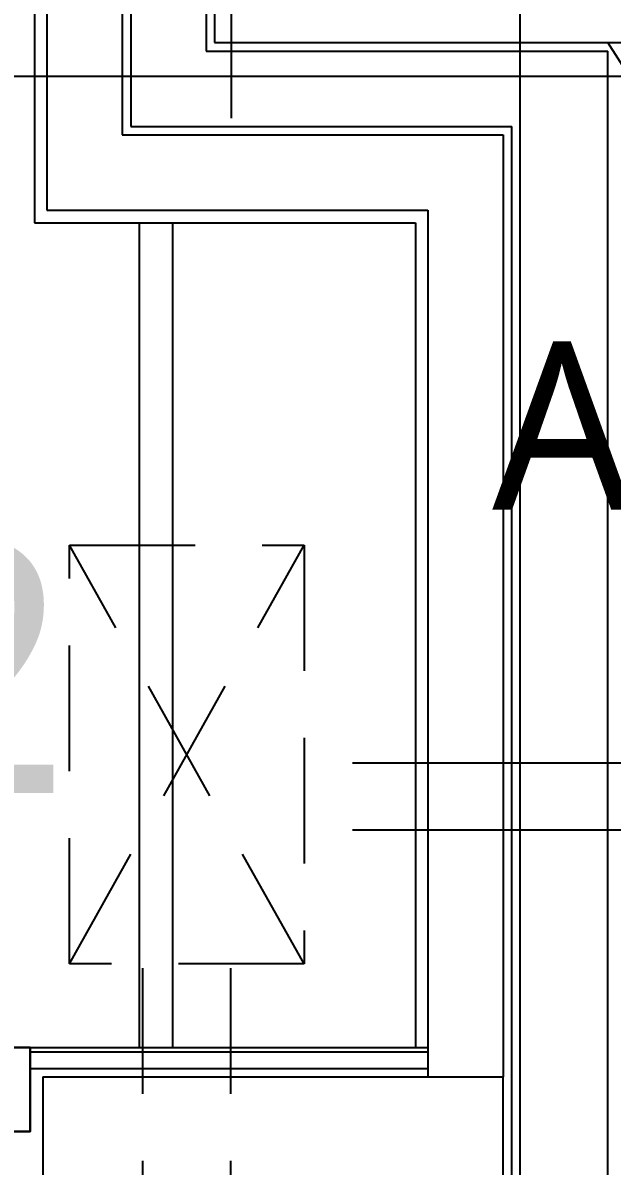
# Model space of a CAD drawing. Header units: millimetres. Extents: x 6886222 to 6919728, y 230959 to 276095.
# Drawn here: x 6908109 to 6908813, y 242998 to 244363 of the extents above; entities that cross this region are included whole.
import ezdxf
from ezdxf.enums import TextEntityAlignment as Align
from ezdxf.xclip import XClip

# ---------------------------------------------------------------- set-up
doc = ezdxf.new("R2010")
doc.units = ezdxf.units.MM
doc.header["$LTSCALE"] = 100
doc.header["$XCLIPFRAME"] = 2
doc.linetypes.add('U-74D-EX$0$CEN', pattern=[62, 60, -1, 0, -1])
doc.linetypes.add('U-74D-EX$0$HID', pattern=[2.3, 1.5, -0.8])
for name, color, linetype in [('BP', 7, 'Continuous'), ('TEXT', 2, 'Continuous'), ('U-74D-EX$0$CEN', 1, 'U-74D-EX$0$CEN'), ('U-74D-EX$0$CON', 2, 'Continuous'), ('U-74D-EX$0$ELE', 6, 'Continuous'), ('U-74D-EX$0$FIN', 5, 'Continuous'), ('U-74D-EX$0$FUR_미설치가구', 8, 'U-74D-EX$0$HID'), ('U-74D-EX$0$INSUL_line', 8, 'Continuous'), ('U-74D-EX$0$OPEN', 1, 'U-74D-EX$0$HID'), ('U-74D-EX$0$WAL', 3, 'Continuous'), ('U-74D-EX$0$WIN', 4, 'Continuous')]:
    doc.layers.add(name, color=color, linetype=linetype)
doc.layers.add('U-74D-EX$0$MC', color=152, linetype='Continuous', plot=False)
doc.styles.add('맑은 고딕', font='')
doc.styles.get('맑은 고딕').set_extended_font_data('Malgun Gothic')

# ---------------------------------------------------------------- blocks, each defined once
blk = doc.blocks.new('U-74D-EX$0$WIN_1_600')
at = {"layer": 'U-74D-EX$0$WIN', "color": 8}
for p, q in [((-250, -40), (250, -40)), ((-250, -60), (250, -60))]:
    blk.add_line(p, q, dxfattribs=at)
at = {"layer": 'U-74D-EX$0$WIN'}
for points in [[(-300, -100), (-250, -100), (-250, 0), (-300, 0)], [(-300, 0), (300, 0), (300, -100), (-300, -100)], [(250, -100), (300, -100), (300, 0), (250, 0)]]:
    blk.add_lwpolyline(points, close=True, dxfattribs=at)
blk = doc.blocks.new('U-74D-EX$0$A$Cd8f55ee0')
at = {"layer": 'U-74D-EX$0$FUR_미설치가구'}
for p, q in [((-192.5, 375), (-192.5, 390)), ((-192.5, 390), (-82.5, 390)), ((-192.5, 375), (-192.5, 390)), ((-82.5, 390), (-82.5, 375)), ((-82.5, 390), (-82.5, 375)), ((-197, 375), (-82, 375)), ((-217, 355), (-217, 335)), ((-217, 355), (-217, 335)), ((-62, 355), (-62, 335)), ((-62, 335), (-217, 335)), ((-62, 335), (-217, 335)), ((-192.5, 335), (-192.5, -50)), ((-87.5, 335), (-87.5, -50)), ((-280, -50), (0, -550)), ((0, -50), (-280, -550))]:
    blk.add_line(p, q, dxfattribs=at)
blk.add_lwpolyline([(-280, -550), (0, -550), (0, -50), (-280, -50)], close=True, dxfattribs=at)
for centre, radius, start, end in [((-137.5, 399.2), 55.8, 350.4727, 189.5273), ((-197, 355), 20, 90, 180), ((-197, 355), 20, 90, 180), ((-82, 355), 20, 0, 90)]:
    blk.add_arc(centre, radius, start, end, dxfattribs=at)
blk = doc.blocks.new('U-74D-EX')
at = {"layer": 'U-74D-EX$0$CEN'}
for p, q in [((-3120, -1925), (-4320, -1925)), ((-5090, -2190), (-5090, -3255)), ((-9310, -2390), (-3920, -2390))]:
    blk.add_line(p, q, dxfattribs=at)
at = {"layer": 'U-74D-EX$0$CON'}
for p, q in [((-5465, -1820), (-5715, -1820)), ((-5465, -1820), (-5465, -2370)), ((-4230, -2025), (-4230, -4275)), ((-4020, -2025), (-4230, -2025)), ((-8560, -2370), (-5465, -2370))]:
    blk.add_line(p, q, dxfattribs=at)
at = {"layer": 'U-74D-EX$0$ELE'}
for p, q in [((-4445, -1935), (-5430, -1935)), ((-4445, -1975), (-5430, -1975))]:
    blk.add_line(p, q, dxfattribs=at)
at = {"layer": 'U-74D-EX$0$FIN'}
for p, q in [((-5430, -1805), (-5430, -2280)), ((-4445, -1810), (-4445, -2265)), ((-3210, -1810), (-4445, -1810)), ((-4445, -2265), (-5430, -2265))]:
    blk.add_line(p, q, dxfattribs=at)
at = {"layer": 'U-74D-EX$0$INSUL_line'}
for p, q in [((-5455, -1805), (-5455, -2280)), ((-5435, -1805), (-5435, -2280)), ((-4330, -1925), (-4330, -2380)), ((-3320, -1925), (-4330, -1925)), ((-4240, -2015), (-4240, -2495)), ((-3230, -2015), (-4240, -2015)), ((-8550, -2380), (-4330, -2380)), ((-8435, -2495), (-4240, -2495))]:
    blk.add_line(p, q, dxfattribs=at)
at = {"layer": 'U-74D-EX$0$MC'}
for p, q in [((-4270, -1725), (-4270, -4415)), ((-3120, -2045), (-4320, -2045)), ((-5170, -2190), (-5170, -3255))]:
    blk.add_line(p, q, dxfattribs=at)
at = {"layer": 'U-74D-EX$0$OPEN'}
blk.add_line((-5045, -3010), (-4230, -2495), dxfattribs=at)
at = {"layer": 'U-74D-EX$0$WAL'}
for p, q in [((-4430, -1825), (-4430, -2280)), ((-3330, -1825), (-4430, -1825)), ((-4340, -1915), (-4340, -2370)), ((-3330, -1915), (-4340, -1915)), ((-4430, -2280), (-5465, -2280)), ((-4340, -2370), (-5465, -2370))]:
    blk.add_line(p, q, dxfattribs=at)
at = {"layer": 'U-74D-EX$0$FUR_미설치가구', "xscale": -1.000000000000001, "rotation": 90}
blk.add_blockref('U-74D-EX$0$A$Cd8f55ee0', (-5380, -2132), dxfattribs=at)
at = {"layer": 'U-74D-EX$0$WIN', "rotation": 90}
blk.add_blockref('U-74D-EX$0$WIN_1_600', (-5530, -1505), dxfattribs=at)
blk = doc.blocks.new('301 NAME')
at = {"layer": 'TEXT', "linetype": 'Continuous', "style": '맑은 고딕'}
for s, height, p in [('AD/PD', 200, (6909070.6, 243881.9)), ('발코니2', 300, (6907489.6, 243593.5))]:
    blk.add_text(s, height=height, dxfattribs=at).set_placement(p, align=Align.MIDDLE_CENTER)
blk = doc.blocks.new('A$C91700e87')
at = {"layer": 'TEXT'}
blk.add_blockref('301 NAME', (-6890908.1, -241299.4), dxfattribs=at)

msp = doc.modelspace()

# ---------------------------------------------------------------- block references
at = {"layer": 'BP'}
ref = msp.add_blockref('U-74D-EX', (6906313.1, 248569.4), dxfattribs=dict(at, rotation=90))
XClip(ref).set_block_clipping_path([(6114.9999999985, -1385.0000000037), (6114.9999999983, -10114.9999999935), (-9310.0000000001, -10114.9999999935), (-9310.0000000001, -455.0000000037), (324.9999999999, -455.0000000037), (325.0000000001, -1385.0000000037)])

# ---------------------------------------------------------------- next in the draw order: block references
msp.add_blockref('A$C91700e87', (6890908.1, 241299.4), dxfattribs=at)

doc.saveas('drawing.dxf')
